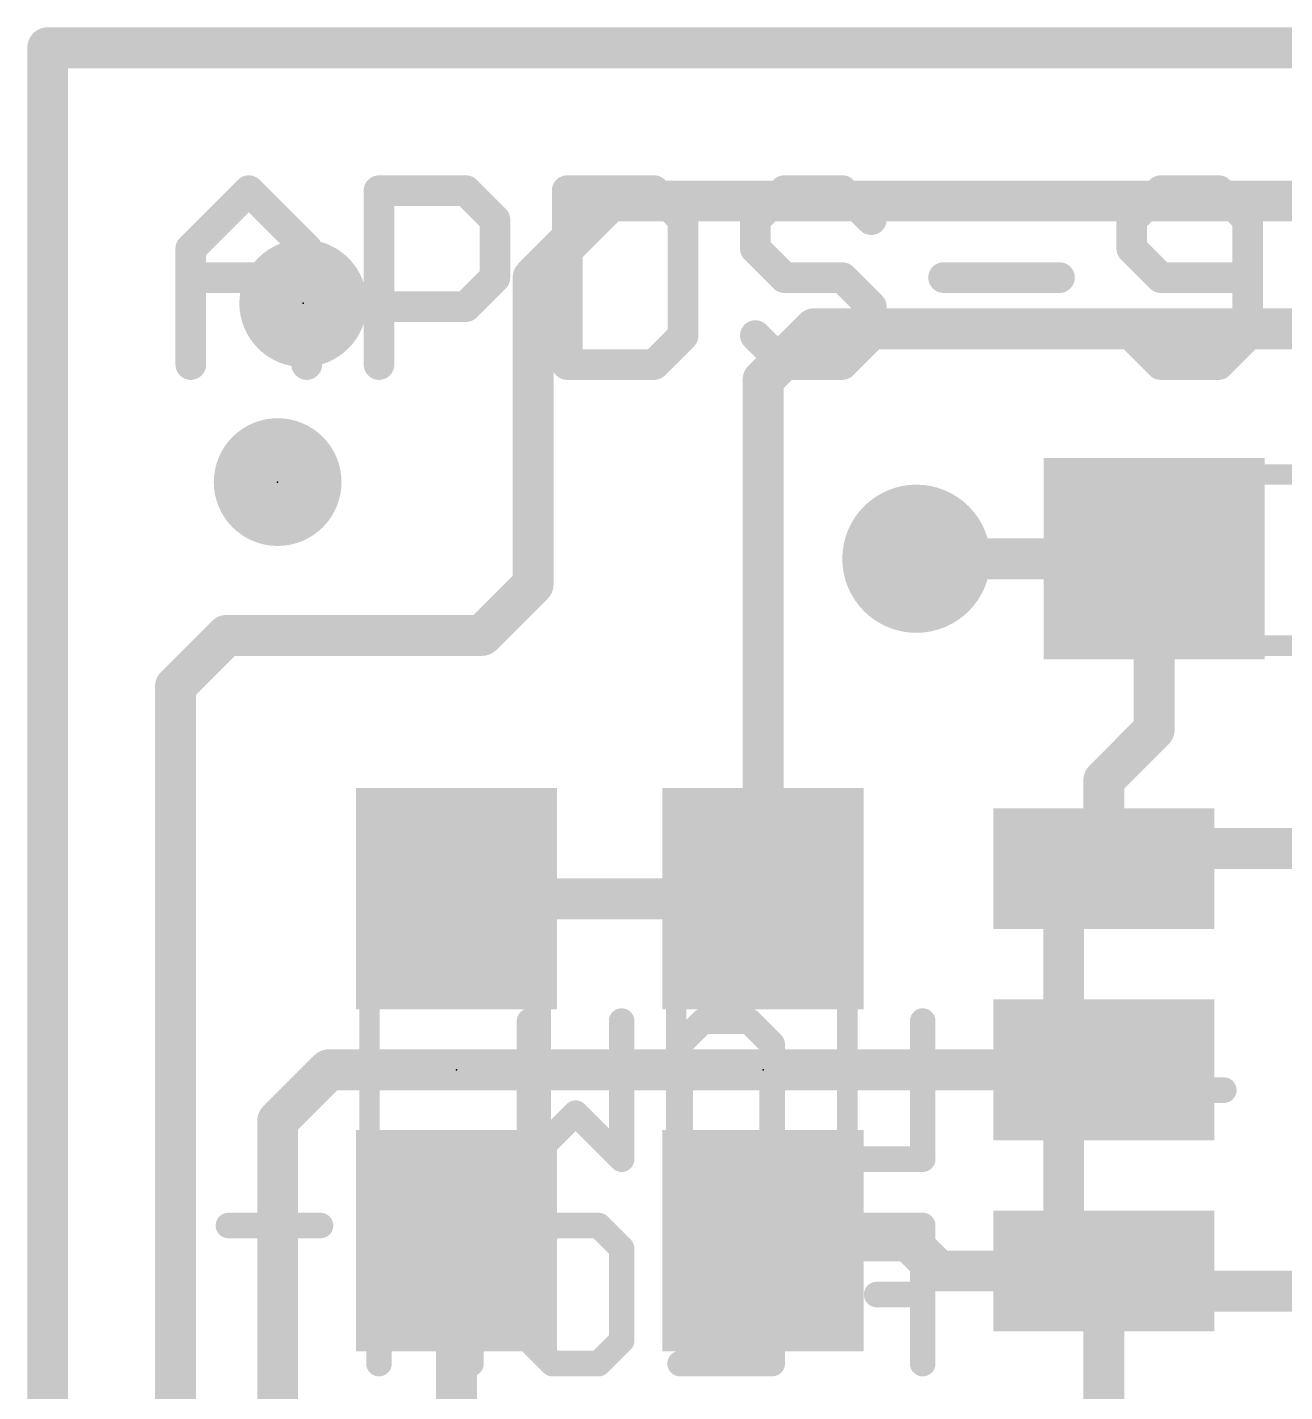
# Model space of a CAD drawing. Extents: x -47 to 60, y -17 to 15.
# Drawn here: x -0.1 to 6.15, y 8.56 to 15.34 of the extents above; entities that cross this region are included whole.
import ezdxf

# ---------------------------------------------------------------- set-up
doc = ezdxf.new("R2010")
doc.units = 0
for name, color, linetype in [('1', 12, 'CONTINUOUS'), ('16', 132, 'CONTINUOUS'), ('18', 110, 'CONTINUOUS'), ('20', 53, 'CONTINUOUS'), ('21', 41, 'CONTINUOUS'), ('22', 40, 'CONTINUOUS'), ('23', 53, 'CONTINUOUS'), ('24', 53, 'CONTINUOUS'), ('51', 53, 'CONTINUOUS')]:
    doc.layers.add(name, color=color, linetype=linetype)

# ---------------------------------------------------------------- blocks, each defined once
blk = doc.blocks.new('RECT')
blk.add_solid([(-0.5, -0.5), (0.5, -0.5), (-0.5, 0.5), (0.5, 0.5)])
blk = doc.blocks.new('PIE')
at = {"const_width": 0.5}
blk.add_lwpolyline([(0, -0.25, 1), (0, 0.25, 1), (0, -0.25)], format="xyb", dxfattribs=at)
blk = doc.blocks.new('ROUNDV')
at = {"const_width": 0.5}
blk.add_lwpolyline([(0, -0.25, 1), (0, 0.25, 1), (0, -0.25)], format="xyb", dxfattribs=at)

msp = doc.modelspace()

# ---------------------------------------------------------------- linework, layer by layer
at = {"layer": '1', "const_width": 0.2032}
for points in [[(2.413, 14.097), (2.794, 14.478)], [(2.794, 14.478), (11.811, 14.478)], [(2.413, 12.573), (2.413, 14.097)], [(3.556, 13.589), (3.81, 13.843)], [(3.81, 13.843), (6.858, 13.843)], [(3.556, 11.01), (3.556, 13.589)], [(5.5, 12.7), (4.318, 12.7)], [(5.5, 12.7), (5.5, 11.85)], [(2.159, 12.319), (2.413, 12.573)], [(0.635, 12.065), (0.889, 12.319)], [(0.889, 12.319), (2.159, 12.319)], [(0.635, 7.239), (0.635, 12.065)], [(5.25, 11.6), (5.5, 11.85)], [(5.25, 11.16), (5.25, 11.6)], [(2.032, 11.01), (3.556, 11.01)], [(1.143, 9.906), (1.397, 10.16)], [(1.397, 10.16), (5.25, 10.16)], [(1.143, 7.62), (1.143, 9.906)], [(2.032, 9.31), (2.032, 7.874)], [(3.556, 9.31), (4.279, 9.31)], [(4.429, 9.16), (4.279, 9.31)], [(5.25, 9.16), (4.429, 9.16)], [(5.25, 9.16), (5.25, 7.831)]]:
    msp.add_lwpolyline(points, dxfattribs=at)
at = {"layer": '1', "const_width": 0.1016}
for points in [[(2.794, 14.5288, 1), (2.794, 14.4272)], [(2.8299, 14.4421, 1), (2.7581, 14.5139)], [(2.4638, 14.097, 1), (2.3622, 14.097)], [(2.3771, 14.1329, 1), (2.4489, 14.0611)], [(3.81, 13.8938, 1), (3.81, 13.7922)], [(3.8459, 13.8071, 1), (3.7741, 13.8789)], [(3.6068, 13.589, 1), (3.5052, 13.589)], [(3.5201, 13.6249, 1), (3.5919, 13.5531)], [(4.318, 12.7508, 1), (4.318, 12.6492)], [(5.5508, 12.7, 1), (5.4492, 12.7)], [(5.5, 12.6492, 1), (5.5, 12.7508)], [(2.3622, 12.573, 1), (2.4638, 12.573)], [(2.4489, 12.5371, 1), (2.3771, 12.6089)], [(0.889, 12.3698, 1), (0.889, 12.2682)], [(0.9249, 12.2831, 1), (0.8531, 12.3549)], [(2.159, 12.2682, 1), (2.159, 12.3698)], [(2.1231, 12.3549, 1), (2.1949, 12.2831)], [(0.6858, 12.065, 1), (0.5842, 12.065)], [(0.5991, 12.1009, 1), (0.6709, 12.0291)], [(5.5359, 11.8141, 1), (5.4641, 11.8859)], [(5.4492, 11.85, 1), (5.5508, 11.85)], [(5.3008, 11.6, 1), (5.1992, 11.6)], [(5.2141, 11.6359, 1), (5.2859, 11.5641)], [(5.1992, 11.16, 1), (5.3008, 11.16)], [(2.032, 11.0608, 1), (2.032, 10.9592)], [(3.5052, 11.01, 1), (3.6068, 11.01)], [(3.556, 10.9592, 1), (3.556, 11.0608)], [(1.397, 10.2108, 1), (1.397, 10.1092)], [(1.4329, 10.1241, 1), (1.3611, 10.1959)], [(5.25, 10.1092, 1), (5.25, 10.2108)], [(1.1938, 9.906, 1), (1.0922, 9.906)], [(1.1071, 9.9419, 1), (1.1789, 9.8701)], [(2.0828, 9.31, 1), (1.9812, 9.31)], [(3.556, 9.3608, 1), (3.556, 9.2592)], [(4.3149, 9.3459, 1), (4.2431, 9.2741)], [(4.279, 9.2592, 1), (4.279, 9.3608)], [(4.429, 9.2108, 1), (4.429, 9.1092)], [(4.3931, 9.1241, 1), (4.4649, 9.1959)], [(5.3008, 9.16, 1), (5.1992, 9.16)], [(5.25, 9.1092, 1), (5.25, 9.2108)]]:
    msp.add_lwpolyline(points, format="xyb", dxfattribs=at)
at = {"layer": '16', "const_width": 0.2032}
for points in [[(0, 15.24), (12.7, 15.24)], [(0, 0), (0, 15.24)]]:
    msp.add_lwpolyline(points, dxfattribs=at)
at = {"layer": '16', "const_width": 0.1016}
for points in [[(0, 15.2908, 1), (0, 15.1892)], [(0.0508, 15.24, 1), (-0.0508, 15.24)]]:
    msp.add_lwpolyline(points, format="xyb", dxfattribs=at)
at = {"layer": '20', "const_width": 0.2032}
for points in [[(12.7, 15.24), (0, 15.24)], [(0, 15.24), (0, 0)]]:
    msp.add_lwpolyline(points, dxfattribs=at)
at = {"layer": '20', "const_width": 0.1016}
for points in [[(0, 15.2908, 1), (0, 15.1892)], [(0.0508, 15.24, 1), (-0.0508, 15.24)]]:
    msp.add_lwpolyline(points, format="xyb", dxfattribs=at)
at = {"layer": '21'}
for points, const_width in [([(0.7112, 14.2414), (0.9993, 14.5295)], 0.1524), ([(0.9993, 14.5295), (1.2874, 14.2414)], 0.1524), ([(1.6467, 13.6652), (1.6467, 14.5295)], 0.1524), ([(1.6467, 14.5295), (2.0789, 14.5295)], 0.1524), ([(2.0789, 14.5295), (2.2229, 14.3855)], 0.1524), ([(2.5822, 14.5295), (2.5822, 13.6652)], 0.1524), ([(3.0144, 14.5295), (2.5822, 14.5295)], 0.1524), ([(3.1585, 14.3855), (3.0144, 14.5295)], 0.1524), ([(3.6618, 14.5295), (3.5178, 14.3855)], 0.1524), ([(3.9499, 14.5295), (3.6618, 14.5295)], 0.1524), ([(4.094, 14.3855), (3.9499, 14.5295)], 0.1524), ([(5.5328, 14.5295), (5.3888, 14.3855)], 0.1524), ([(5.821, 14.5295), (5.5328, 14.5295)], 0.1524), ([(5.965, 14.3855), (5.821, 14.5295)], 0.1524), ([(2.2229, 14.3855), (2.2229, 14.0974)], 0.1524), ([(3.1585, 13.8093), (3.1585, 14.3855)], 0.1524), ([(3.5178, 14.3855), (3.5178, 14.2414)], 0.1524), ([(5.3888, 14.3855), (5.3888, 14.2414)], 0.1524), ([(5.965, 13.8093), (5.965, 14.3855)], 0.1524), ([(0.7112, 13.6652), (0.7112, 14.2414)], 0.1524), ([(1.2874, 14.2414), (1.2874, 13.6652)], 0.1524), ([(3.5178, 14.2414), (3.6618, 14.0974)], 0.1524), ([(5.3888, 14.2414), (5.5328, 14.0974)], 0.1524), ([(0.7112, 14.0974), (1.2874, 14.0974)], 0.1524), ([(2.2229, 14.0974), (2.0789, 13.9533)], 0.1524), ([(3.6618, 14.0974), (3.9499, 14.0974)], 0.1524), ([(3.9499, 14.0974), (4.094, 13.9533)], 0.1524), ([(4.4533, 14.0974), (5.0295, 14.0974)], 0.1524), ([(5.5328, 14.0974), (5.965, 14.0974)], 0.1524), ([(2.0789, 13.9533), (1.6467, 13.9533)], 0.1524), ([(4.094, 13.9533), (4.094, 13.8093)], 0.1524), ([(3.0144, 13.6652), (3.1585, 13.8093)], 0.1524), ([(3.6618, 13.6652), (3.5178, 13.8093)], 0.1524), ([(4.094, 13.8093), (3.9499, 13.6652)], 0.1524), ([(5.3888, 13.8093), (5.5328, 13.6652)], 0.1524), ([(5.821, 13.6652), (5.965, 13.8093)], 0.1524), ([(2.5822, 13.6652), (3.0144, 13.6652)], 0.1524), ([(3.9499, 13.6652), (3.6618, 13.6652)], 0.1524), ([(5.5328, 13.6652), (5.821, 13.6652)], 0.1524), ([(5.05, 11.26), (7.65, 11.26)], 0.2032), ([(5.05, 11.26), (5.05, 9.06)], 0.2032), ([(5.05, 9.06), (7.65, 9.06)], 0.2032)]:
    msp.add_lwpolyline(points, dxfattribs=dict(at, const_width=const_width))
for points, const_width in [([(1.0263, 14.5565, 1), (0.9724, 14.5026)], 0.0762), ([(1.0263, 14.5026, 1), (0.9724, 14.5565)], 0.0762), ([(1.6848, 14.5295, 1), (1.6086, 14.5295)], 0.0762), ([(1.6467, 14.5676, 1), (1.6467, 14.4914)], 0.0762), ([(2.1058, 14.5565, 1), (2.0519, 14.5026)], 0.0762), ([(2.0789, 14.4914, 1), (2.0789, 14.5676)], 0.0762), ([(2.6203, 14.5295, 1), (2.5441, 14.5295)], 0.0762), ([(2.5822, 14.5676, 1), (2.5822, 14.4914)], 0.0762), ([(3.0413, 14.5565, 1), (2.9875, 14.5026)], 0.0762), ([(3.0144, 14.4914, 1), (3.0144, 14.5676)], 0.0762), ([(3.6618, 14.5676, 1), (3.6618, 14.4914)], 0.0762), ([(3.6888, 14.5026, 1), (3.6349, 14.5565)], 0.0762), ([(3.9769, 14.5565, 1), (3.923, 14.5026)], 0.0762), ([(3.9499, 14.4914, 1), (3.9499, 14.5676)], 0.0762), ([(5.5328, 14.5676, 1), (5.5328, 14.4914)], 0.0762), ([(5.5598, 14.5026, 1), (5.5059, 14.5565)], 0.0762), ([(5.8479, 14.5565, 1), (5.794, 14.5026)], 0.0762), ([(5.821, 14.4914, 1), (5.821, 14.5676)], 0.0762), ([(2.261, 14.3855, 1), (2.1848, 14.3855)], 0.0762), ([(2.196, 14.3585, 1), (2.2499, 14.4124)], 0.0762), ([(3.1966, 14.3855, 1), (3.1204, 14.3855)], 0.0762), ([(3.1315, 14.3585, 1), (3.1854, 14.4124)], 0.0762), ([(3.4908, 14.4124, 1), (3.5447, 14.3585)], 0.0762), ([(3.5559, 14.3855, 1), (3.4797, 14.3855)], 0.0762), ([(4.067, 14.3585, 1), (4.1209, 14.4124)], 0.0762), ([(5.4269, 14.3855, 1), (5.3507, 14.3855)], 0.0762), ([(5.3619, 14.4124, 1), (5.4157, 14.3585)], 0.0762), ([(6.0031, 14.3855, 1), (5.9269, 14.3855)], 0.0762), ([(5.9381, 14.3585, 1), (5.992, 14.4124)], 0.0762), ([(0.7493, 14.2414, 1), (0.6731, 14.2414)], 0.0762), ([(1.3255, 14.2414, 1), (1.2493, 14.2414)], 0.0762), ([(3.5447, 14.2684, 1), (3.4908, 14.2145)], 0.0762), ([(5.4157, 14.2684, 1), (5.3619, 14.2145)], 0.0762), ([(0.6843, 14.2684, 1), (0.7381, 14.2145)], 0.0762), ([(1.2605, 14.2145, 1), (1.3144, 14.2684)], 0.0762), ([(3.4797, 14.2414, 1), (3.5559, 14.2414)], 0.0762), ([(5.3507, 14.2414, 1), (5.4269, 14.2414)], 0.0762), ([(0.7112, 14.1355, 1), (0.7112, 14.0593)], 0.0762), ([(1.2874, 14.0593, 1), (1.2874, 14.1355)], 0.0762), ([(2.1848, 14.0974, 1), (2.261, 14.0974)], 0.0762), ([(2.2499, 14.0704, 1), (2.196, 14.1243)], 0.0762), ([(3.6618, 14.1355, 1), (3.6618, 14.0593)], 0.0762), ([(3.6349, 14.0704, 1), (3.6888, 14.1243)], 0.0762), ([(3.9769, 14.1243, 1), (3.923, 14.0704)], 0.0762), ([(3.9499, 14.0593, 1), (3.9499, 14.1355)], 0.0762), ([(4.4533, 14.1355, 1), (4.4533, 14.0593)], 0.0762), ([(5.0295, 14.0593, 1), (5.0295, 14.1355)], 0.0762), ([(5.5328, 14.1355, 1), (5.5328, 14.0593)], 0.0762), ([(5.5059, 14.0704, 1), (5.5598, 14.1243)], 0.0762), ([(5.965, 14.0593, 1), (5.965, 14.1355)], 0.0762), ([(1.6467, 13.9914, 1), (1.6467, 13.9152)], 0.0762), ([(2.0519, 13.9803, 1), (2.1058, 13.9264)], 0.0762), ([(2.0789, 13.9152, 1), (2.0789, 13.9914)], 0.0762), ([(4.1321, 13.9533, 1), (4.0559, 13.9533)], 0.0762), ([(4.067, 13.9264, 1), (4.1209, 13.9803)], 0.0762), ([(3.1204, 13.8093, 1), (3.1966, 13.8093)], 0.0762), ([(3.1854, 13.7823, 1), (3.1315, 13.8362)], 0.0762), ([(3.5447, 13.8362, 1), (3.4908, 13.7823)], 0.0762), ([(4.0559, 13.8093, 1), (4.1321, 13.8093)], 0.0762), ([(4.1209, 13.7823, 1), (4.067, 13.8362)], 0.0762), ([(5.4157, 13.8362, 1), (5.3619, 13.7823)], 0.0762), ([(5.9269, 13.8093, 1), (6.0031, 13.8093)], 0.0762), ([(5.992, 13.7823, 1), (5.9381, 13.8362)], 0.0762), ([(0.6731, 13.6652, 1), (0.7493, 13.6652)], 0.0762), ([(1.2493, 13.6652, 1), (1.3255, 13.6652)], 0.0762), ([(1.6086, 13.6652, 1), (1.6848, 13.6652)], 0.0762), ([(2.5822, 13.7033, 1), (2.5822, 13.6271)], 0.0762), ([(2.5441, 13.6652, 1), (2.6203, 13.6652)], 0.0762), ([(2.9875, 13.6921, 1), (3.0413, 13.6383)], 0.0762), ([(3.0144, 13.6271, 1), (3.0144, 13.7033)], 0.0762), ([(3.6618, 13.7033, 1), (3.6618, 13.6271)], 0.0762), ([(3.6349, 13.6383, 1), (3.6888, 13.6921)], 0.0762), ([(3.923, 13.6921, 1), (3.9769, 13.6383)], 0.0762), ([(3.9499, 13.6271, 1), (3.9499, 13.7033)], 0.0762), ([(5.5328, 13.7033, 1), (5.5328, 13.6271)], 0.0762), ([(5.5059, 13.6383, 1), (5.5598, 13.6921)], 0.0762), ([(5.794, 13.6921, 1), (5.8479, 13.6383)], 0.0762), ([(5.821, 13.6271, 1), (5.821, 13.7033)], 0.0762), ([(5.05, 11.3108, 1), (5.05, 11.2092)], 0.1016), ([(5.1008, 11.26, 1), (4.9992, 11.26)], 0.1016), ([(5.05, 9.1108, 1), (5.05, 9.0092)], 0.1016), ([(4.9992, 9.06, 1), (5.1008, 9.06)], 0.1016)]:
    msp.add_lwpolyline(points, format="xyb", dxfattribs=dict(at, const_width=const_width))
at = {"layer": '22', "const_width": 0.127}
for points in [[(2.3952, 9.7155), (2.3952, 10.4019)], [(2.8528, 10.4019), (2.8528, 9.7155)], [(3.1436, 10.2875), (3.258, 10.4019)], [(3.258, 10.4019), (3.4868, 10.4019)], [(3.4868, 10.4019), (3.6012, 10.2875)], [(4.3496, 10.4019), (4.3496, 9.7155)], [(3.1436, 9.8299), (3.1436, 10.2875)], [(3.6012, 10.2875), (3.6012, 9.8299)], [(5.8464, 10.0587), (5.3888, 10.0587)], [(2.624, 9.9443), (2.3952, 9.7155)], [(2.8528, 9.7155), (2.624, 9.9443)], [(3.258, 9.7155), (3.1436, 9.8299)], [(3.6012, 9.8299), (3.4868, 9.7155)], [(3.4868, 9.7155), (3.258, 9.7155)], [(4.3496, 9.7155), (3.892, 9.7155)], [(1.3559, 9.3859), (0.8983, 9.3859)], [(1.1271, 8.6995), (1.1271, 9.3859)], [(1.8756, 9.3859), (1.6468, 9.1571)], [(2.1043, 9.1571), (1.8756, 9.3859)], [(2.3952, 9.2715), (2.5096, 9.3859)], [(2.5096, 9.3859), (2.7384, 9.3859)], [(2.7384, 9.3859), (2.8528, 9.2715)], [(3.6012, 9.3859), (3.6012, 8.6995)], [(4.3496, 9.3859), (3.892, 9.3859)], [(4.3496, 8.6995), (4.3496, 9.3859)], [(2.3952, 8.8139), (2.3952, 9.2715)], [(2.8528, 9.2715), (2.8528, 8.8139)], [(1.6468, 9.1571), (1.6468, 8.6995)], [(2.1043, 8.6995), (2.1043, 9.1571)], [(2.1043, 9.0427), (1.6468, 9.0427)], [(4.3496, 9.0427), (4.1208, 9.0427)], [(5.8464, 9.0427), (5.3888, 9.0427)], [(2.5096, 8.6995), (2.3952, 8.8139)], [(2.8528, 8.8139), (2.7384, 8.6995)], [(2.7384, 8.6995), (2.5096, 8.6995)], [(3.6012, 8.6995), (3.1436, 8.6995)]]:
    msp.add_lwpolyline(points, dxfattribs=at)
at = {"layer": '22', "const_width": 0.0635}
for points in [[(2.4269, 10.4019, 1), (2.3634, 10.4019)], [(2.8845, 10.4019, 1), (2.821, 10.4019)], [(3.258, 10.4336, 1), (3.258, 10.3701)], [(3.2804, 10.3794, 1), (3.2355, 10.4243)], [(3.5092, 10.4243, 1), (3.4643, 10.3794)], [(3.4868, 10.3701, 1), (3.4868, 10.4336)], [(4.3813, 10.4019, 1), (4.3178, 10.4019)], [(3.1753, 10.2875, 1), (3.1118, 10.2875)], [(3.1211, 10.3099, 1), (3.166, 10.265)], [(3.6329, 10.2875, 1), (3.5694, 10.2875)], [(3.5787, 10.265, 1), (3.6236, 10.3099)], [(5.3888, 10.0904, 1), (5.3888, 10.0269)], [(5.8464, 10.0269, 1), (5.8464, 10.0904)], [(2.6464, 9.9667, 1), (2.6015, 9.9218)], [(2.6464, 9.9218, 1), (2.6015, 9.9667)], [(3.166, 9.8523, 1), (3.1211, 9.8074)], [(3.1118, 9.8299, 1), (3.1753, 9.8299)], [(3.5694, 9.8299, 1), (3.6329, 9.8299)], [(3.6236, 9.8074, 1), (3.5787, 9.8523)], [(2.3727, 9.738, 1), (2.4176, 9.693)], [(2.8303, 9.693, 1), (2.8752, 9.738)], [(3.258, 9.7473, 1), (3.258, 9.6837)], [(3.2355, 9.693, 1), (3.2804, 9.738)], [(3.4643, 9.738, 1), (3.5092, 9.693)], [(3.4868, 9.6837, 1), (3.4868, 9.7473)], [(3.892, 9.7473, 1), (3.892, 9.6837)], [(4.3496, 9.6837, 1), (4.3496, 9.7473)], [(2.3634, 9.7155, 1), (2.4269, 9.7155)], [(2.821, 9.7155, 1), (2.8845, 9.7155)], [(4.3178, 9.7155, 1), (4.3813, 9.7155)], [(0.8983, 9.4176, 1), (0.8983, 9.3541)], [(1.1589, 9.3859, 1), (1.0954, 9.3859)], [(1.3559, 9.3541, 1), (1.3559, 9.4176)], [(1.898, 9.4083, 1), (1.8531, 9.3634)], [(1.898, 9.3634, 1), (1.8531, 9.4083)], [(2.5096, 9.4176, 1), (2.5096, 9.3541)], [(2.532, 9.3634, 1), (2.4871, 9.4083)], [(2.7608, 9.4083, 1), (2.7159, 9.3634)], [(2.7384, 9.3541, 1), (2.7384, 9.4176)], [(3.6329, 9.3859, 1), (3.5694, 9.3859)], [(3.892, 9.4176, 1), (3.892, 9.3541)], [(4.3813, 9.3859, 1), (4.3178, 9.3859)], [(4.3496, 9.3541, 1), (4.3496, 9.4176)], [(2.4269, 9.2715, 1), (2.3634, 9.2715)], [(2.3727, 9.2939, 1), (2.4176, 9.249)], [(2.8845, 9.2715, 1), (2.821, 9.2715)], [(2.8303, 9.249, 1), (2.8752, 9.2939)], [(1.6785, 9.1571, 1), (1.615, 9.1571)], [(1.6243, 9.1795, 1), (1.6692, 9.1346)], [(2.1361, 9.1571, 1), (2.0726, 9.1571)], [(2.0819, 9.1346, 1), (2.1268, 9.1795)], [(1.6468, 9.0744, 1), (1.6468, 9.0109)], [(2.1043, 9.0109, 1), (2.1043, 9.0744)], [(4.1208, 9.0744, 1), (4.1208, 9.0109)], [(4.3496, 9.0109, 1), (4.3496, 9.0744)], [(5.3888, 9.0744, 1), (5.3888, 9.0109)], [(5.8464, 9.0109, 1), (5.8464, 9.0744)], [(2.4176, 8.8363, 1), (2.3727, 8.7914)], [(2.3634, 8.8139, 1), (2.4269, 8.8139)], [(2.821, 8.8139, 1), (2.8845, 8.8139)], [(2.8752, 8.7914, 1), (2.8303, 8.8363)], [(2.5096, 8.7313, 1), (2.5096, 8.6677)], [(2.4871, 8.677, 1), (2.532, 8.722)], [(2.7159, 8.722, 1), (2.7608, 8.677)], [(2.7384, 8.6677, 1), (2.7384, 8.7313)], [(3.1436, 8.7313, 1), (3.1436, 8.6677)], [(3.6012, 8.6677, 1), (3.6012, 8.7313)], [(1.0954, 8.6995, 1), (1.1589, 8.6995)], [(1.615, 8.6995, 1), (1.6785, 8.6995)], [(2.0726, 8.6995, 1), (2.1361, 8.6995)], [(3.5694, 8.6995, 1), (3.6329, 8.6995)], [(4.3178, 8.6995, 1), (4.3813, 8.6995)]]:
    msp.add_lwpolyline(points, format="xyb", dxfattribs=at)
at = {"layer": '23'}
for p in [(1.143, 13.081), (2.032, 10.16), (3.556, 10.16)]:
    msp.add_point(p, dxfattribs=at)
at = {"layer": '24'}
msp.add_point((1.27, 13.97), dxfattribs=at)
at = {"layer": '51', "const_width": 0.1016}
for points in [[(6.706, 13.119), (5.994, 13.119)], [(6.706, 12.268), (5.994, 12.268)], [(1.6, 9.804), (1.6, 10.516)], [(2.451, 9.804), (2.451, 10.516)], [(3.124, 9.804), (3.124, 10.516)], [(3.975, 9.804), (3.975, 10.516)]]:
    msp.add_lwpolyline(points, dxfattribs=at)
at = {"layer": '51', "const_width": 0.0508}
for points in [[(5.994, 13.1444, 1), (5.994, 13.0936)], [(5.994, 12.2934, 1), (5.994, 12.2426)], [(1.6254, 10.516, 1), (1.5746, 10.516)], [(2.4764, 10.516, 1), (2.4256, 10.516)], [(3.1494, 10.516, 1), (3.0986, 10.516)], [(4.0004, 10.516, 1), (3.9496, 10.516)], [(1.5746, 9.804, 1), (1.6254, 9.804)], [(2.4256, 9.804, 1), (2.4764, 9.804)], [(3.0986, 9.804, 1), (3.1494, 9.804)], [(3.9496, 9.804, 1), (4.0004, 9.804)]]:
    msp.add_lwpolyline(points, format="xyb", dxfattribs=at)

# ---------------------------------------------------------------- block references
at = {"layer": '1'}
for name, p, xscale, yscale in [('PIE', (1.143, 13.081), 0.635, 0.635), ('RECT', (5.25, 11.16), 1.1, 0.6), ('RECT', (5.25, 10.16), 1.1, 0.7), ('RECT', (5.25, 9.16), 1.1, 0.6)]:
    msp.add_blockref(name, p, dxfattribs=dict(at, xscale=xscale, yscale=yscale))
at = {"layer": '1', "xscale": 1.1}
for p, rotation in [((5.5, 12.7), 180), ((2.032, 11.01), 90), ((3.556, 11.01), 90), ((2.032, 9.31), 90), ((3.556, 9.31), 90)]:
    msp.add_blockref('RECT', p, dxfattribs=dict(at, rotation=rotation))
at = {"layer": '16', "xscale": 0.635, "yscale": 0.635}
msp.add_blockref('PIE', (1.27, 13.97), dxfattribs=at)
at = {"layer": '18', "xscale": 0.7366, "yscale": 0.7366}
msp.add_blockref('ROUNDV', (4.318, 12.7), dxfattribs=at)
msp.add_blockref('ROUNDV', (4.318, 12.7), dxfattribs=at)
at = {"layer": '51', "xscale": 0.5001, "yscale": 0.95}
for p, rotation in [((5.7698, 12.6949), 180), ((2.0269, 10.7402), 90), ((3.5509, 10.7402), 90), ((2.0269, 9.5719), 90), ((3.5509, 9.5719), 90)]:
    msp.add_blockref('RECT', p, dxfattribs=dict(at, rotation=rotation))

doc.saveas('drawing.dxf')
